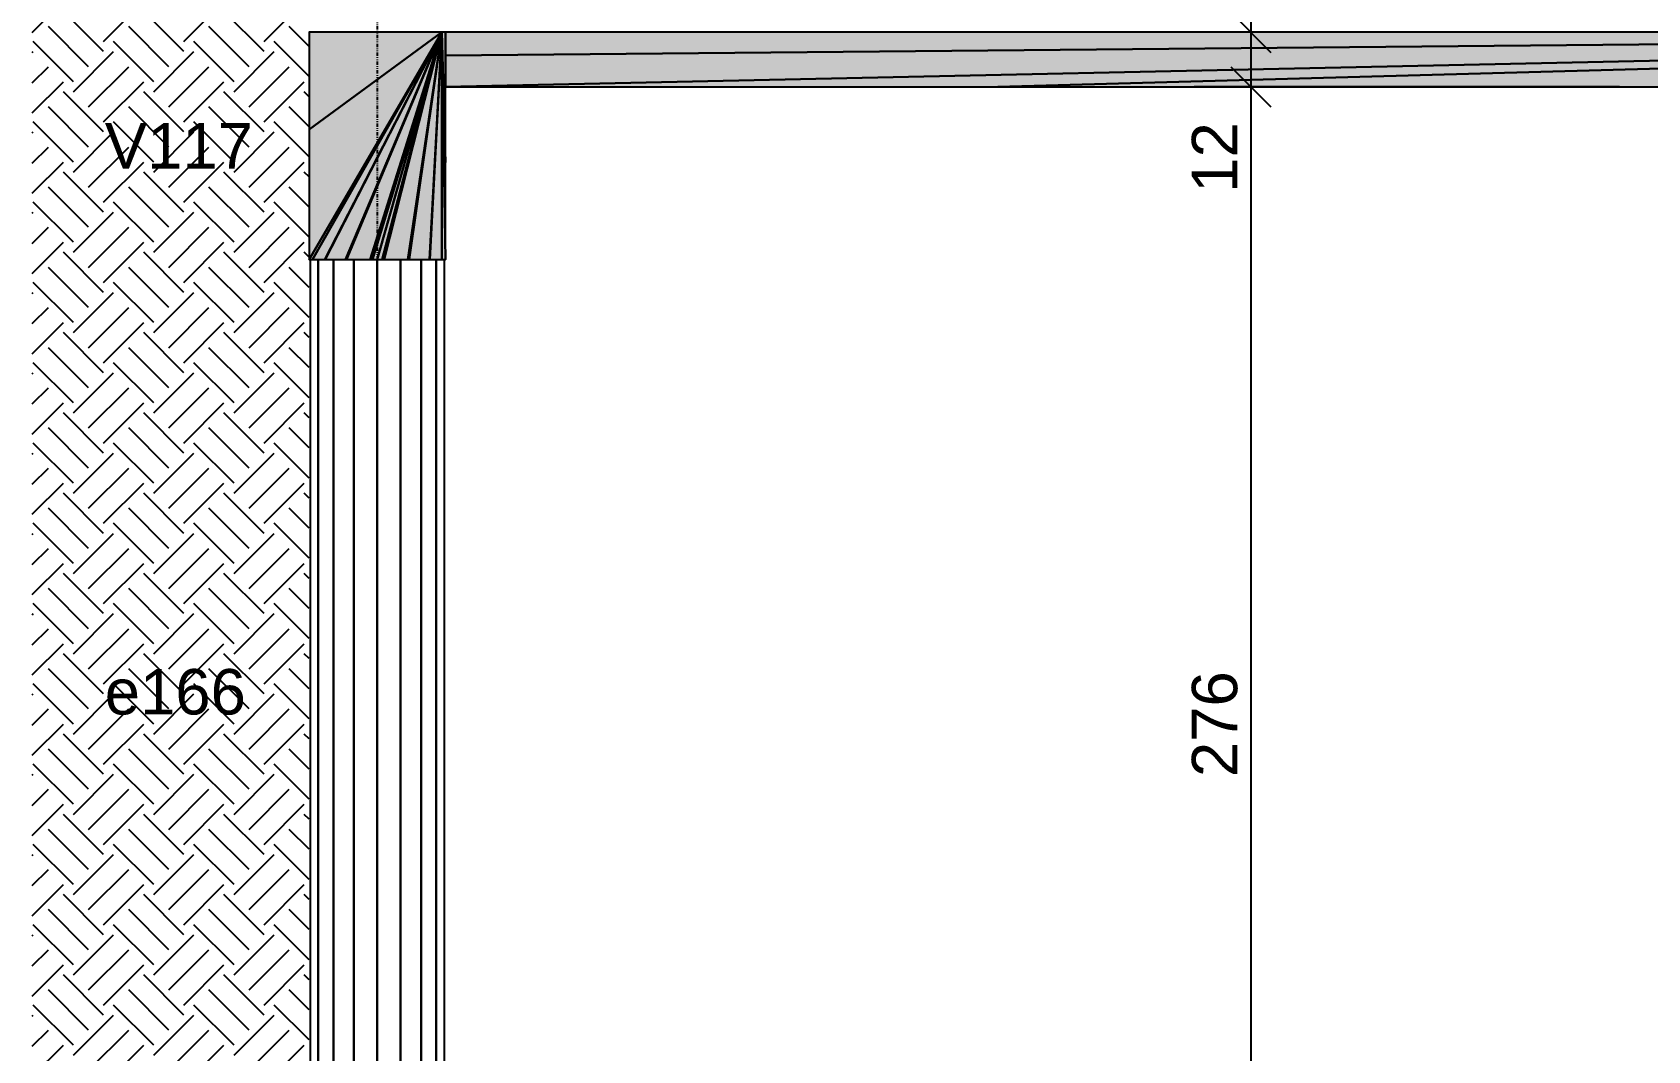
# Model space of a CAD drawing. Extents: x 37185 to 43130, y -8131 to -3926.
# Drawn here: x 40224.3 to 40461.5, y -4818.4 to -4668.9 of the extents above; entities that cross this region are included whole.
import ezdxf

# ---------------------------------------------------------------- set-up
doc = ezdxf.new("R2010")
doc.units = 0
doc.header["$MEASUREMENT"] = 0
doc.linetypes.add('ESTILO_TQS_0004', pattern=[1.12, 0.5, -0.2, 0.01, -0.2, 0.01, -0.2])
for name, color, linetype in [('47', 15, 'CONTINUOUS'), ('48', 4, 'CONTINUOUS'), ('52', 3, 'CONTINUOUS'), ('70', 160, 'CONTINUOUS'), ('74', 2, 'CONTINUOUS'), ('75', 9, 'CONTINUOUS'), ('96', 252, 'CONTINUOUS')]:
    doc.layers.add(name, color=color, linetype=linetype)
doc.styles.add('TQS_ARIAL', font='arial.ttf')

msp = doc.modelspace()

# ---------------------------------------------------------------- linework, layer by layer
at = {"layer": '47', "linetype": 'Continuous'}
for p, q in [((40224.34, -4668.92), (40228.91, -4664.35)), ((40234.81, -4670.24), (40240.7, -4664.35)), ((40246.59, -4670.24), (40252.48, -4664.35)), ((40258.38, -4670.24), (40264.27, -4664.35)), ((40234.81, -4671.71), (40228.91, -4665.82)), ((40246.59, -4671.71), (40240.7, -4665.82)), ((40258.38, -4671.71), (40252.48, -4665.82)), ((40232.6, -4673.92), (40226.7, -4668.03)), ((40244.38, -4673.92), (40238.49, -4668.03)), ((40256.17, -4673.92), (40250.27, -4668.03)), ((40264.98, -4670.95), (40262.06, -4668.03)), ((40230.39, -4676.13), (40224.49, -4670.24)), ((40242.17, -4676.13), (40236.28, -4670.24)), ((40253.96, -4676.13), (40248.06, -4670.24)), ((40264.98, -4675.37), (40259.85, -4670.24)), ((40224.34, -4671.86), (40224.49, -4671.71)), ((40230.39, -4677.6), (40236.28, -4671.71)), ((40242.17, -4677.6), (40248.06, -4671.71)), ((40253.96, -4677.6), (40259.85, -4671.71)), ((40224.34, -4676.28), (40226.7, -4673.92)), ((40224.34, -4680.7), (40228.91, -4676.13)), ((40232.6, -4679.81), (40238.49, -4673.92)), ((40234.81, -4682.02), (40240.7, -4676.13)), ((40244.38, -4679.81), (40250.27, -4673.92)), ((40246.59, -4682.02), (40252.48, -4676.13)), ((40256.17, -4679.81), (40262.06, -4673.92)), ((40258.38, -4682.02), (40264.27, -4676.13)), ((40234.81, -4683.5), (40228.91, -4677.6)), ((40246.59, -4683.5), (40240.7, -4677.6)), ((40258.38, -4683.5), (40252.48, -4677.6)), ((40264.98, -4678.32), (40264.27, -4677.6)), ((40232.6, -4685.71), (40226.7, -4679.81)), ((40244.38, -4685.71), (40238.49, -4679.81)), ((40256.17, -4685.71), (40250.27, -4679.81)), ((40264.98, -4682.74), (40262.06, -4679.81)), ((40230.39, -4687.92), (40224.49, -4682.02)), ((40242.17, -4687.92), (40236.28, -4682.02)), ((40253.96, -4687.92), (40248.06, -4682.02)), ((40264.98, -4687.16), (40259.85, -4682.02)), ((40224.34, -4683.65), (40224.49, -4683.5)), ((40230.39, -4689.39), (40236.28, -4683.5)), ((40242.17, -4689.39), (40248.06, -4683.5)), ((40253.96, -4689.39), (40259.85, -4683.5)), ((40224.34, -4688.07), (40226.7, -4685.71)), ((40224.34, -4692.49), (40228.91, -4687.92)), ((40232.6, -4691.6), (40238.49, -4685.71)), ((40234.81, -4693.81), (40240.7, -4687.92)), ((40244.38, -4691.6), (40250.27, -4685.71)), ((40246.59, -4693.81), (40252.48, -4687.92)), ((40256.17, -4691.6), (40262.06, -4685.71)), ((40258.38, -4693.81), (40264.27, -4687.92)), ((40234.81, -4695.28), (40228.91, -4689.39)), ((40246.59, -4695.28), (40240.7, -4689.39)), ((40258.38, -4695.28), (40252.48, -4689.39)), ((40264.98, -4690.1), (40264.27, -4689.39)), ((40232.6, -4697.49), (40226.7, -4691.6)), ((40244.38, -4697.49), (40238.49, -4691.6)), ((40256.17, -4697.49), (40250.27, -4691.6)), ((40264.98, -4694.52), (40262.06, -4691.6)), ((40230.39, -4699.7), (40224.49, -4693.81)), ((40242.17, -4699.7), (40236.28, -4693.81)), ((40253.96, -4699.7), (40248.06, -4693.81)), ((40264.98, -4698.94), (40259.85, -4693.81)), ((40224.34, -4695.43), (40224.49, -4695.28)), ((40224.34, -4699.85), (40226.7, -4697.49)), ((40230.39, -4701.17), (40236.28, -4695.28)), ((40232.6, -4703.38), (40238.49, -4697.49)), ((40242.17, -4701.17), (40248.06, -4695.28)), ((40244.38, -4703.38), (40250.27, -4697.49)), ((40253.96, -4701.17), (40259.85, -4695.28)), ((40256.17, -4703.38), (40262.06, -4697.49)), ((40224.34, -4704.27), (40228.91, -4699.7)), ((40234.81, -4705.59), (40240.7, -4699.7)), ((40246.59, -4705.59), (40252.48, -4699.7)), ((40258.38, -4705.59), (40264.27, -4699.7)), ((40234.81, -4707.07), (40228.91, -4701.17)), ((40246.59, -4707.07), (40240.7, -4701.17)), ((40258.38, -4707.07), (40252.48, -4701.17)), ((40264.98, -4701.89), (40264.27, -4701.17)), ((40232.6, -4709.28), (40226.7, -4703.38)), ((40244.38, -4709.28), (40238.49, -4703.38)), ((40256.17, -4709.28), (40250.27, -4703.38)), ((40264.98, -4706.31), (40262.06, -4703.38)), ((40230.39, -4711.49), (40224.49, -4705.59)), ((40242.17, -4711.49), (40236.28, -4705.59)), ((40253.96, -4711.49), (40248.06, -4705.59)), ((40264.98, -4710.73), (40259.85, -4705.59)), ((40224.34, -4707.22), (40224.49, -4707.07)), ((40224.34, -4711.64), (40226.7, -4709.28)), ((40230.39, -4712.96), (40236.28, -4707.07)), ((40232.6, -4715.17), (40238.49, -4709.28)), ((40242.17, -4712.96), (40248.06, -4707.07)), ((40244.38, -4715.17), (40250.27, -4709.28)), ((40253.96, -4712.96), (40259.85, -4707.07)), ((40256.17, -4715.17), (40262.06, -4709.28)), ((40224.34, -4716.06), (40228.91, -4711.49)), ((40234.81, -4717.38), (40240.7, -4711.49)), ((40246.59, -4717.38), (40252.48, -4711.49)), ((40258.38, -4717.38), (40264.27, -4711.49)), ((40234.81, -4718.85), (40228.91, -4712.96)), ((40246.59, -4718.85), (40240.7, -4712.96)), ((40258.38, -4718.85), (40252.48, -4712.96)), ((40264.98, -4713.67), (40264.27, -4712.96)), ((40232.6, -4721.06), (40226.7, -4715.17)), ((40244.38, -4721.06), (40238.49, -4715.17)), ((40256.17, -4721.06), (40250.27, -4715.17)), ((40264.98, -4718.09), (40262.06, -4715.17)), ((40224.34, -4719), (40224.49, -4718.85)), ((40230.39, -4723.27), (40224.49, -4717.38)), ((40230.39, -4724.74), (40236.28, -4718.85)), ((40242.17, -4723.27), (40236.28, -4717.38)), ((40242.17, -4724.74), (40248.06, -4718.85)), ((40253.96, -4723.27), (40248.06, -4717.38)), ((40253.96, -4724.74), (40259.85, -4718.85)), ((40264.98, -4722.51), (40259.85, -4717.38)), ((40224.34, -4723.42), (40226.7, -4721.06)), ((40232.6, -4726.95), (40238.49, -4721.06)), ((40244.38, -4726.95), (40250.27, -4721.06)), ((40256.17, -4726.95), (40262.06, -4721.06)), ((40224.34, -4727.84), (40228.91, -4723.27)), ((40234.81, -4729.16), (40240.7, -4723.27)), ((40246.59, -4729.16), (40252.48, -4723.27)), ((40258.38, -4729.16), (40264.27, -4723.27)), ((40234.81, -4730.64), (40228.91, -4724.74)), ((40246.59, -4730.64), (40240.7, -4724.74)), ((40258.38, -4730.64), (40252.48, -4724.74)), ((40264.98, -4725.46), (40264.27, -4724.74)), ((40232.6, -4732.85), (40226.7, -4726.95)), ((40244.38, -4732.85), (40238.49, -4726.95)), ((40256.17, -4732.85), (40250.27, -4726.95)), ((40264.98, -4729.88), (40262.06, -4726.95)), ((40224.34, -4730.79), (40224.49, -4730.64)), ((40230.39, -4735.06), (40224.49, -4729.16)), ((40230.39, -4736.53), (40236.28, -4730.64)), ((40242.17, -4735.06), (40236.28, -4729.16)), ((40242.17, -4736.53), (40248.06, -4730.64)), ((40253.96, -4735.06), (40248.06, -4729.16)), ((40253.96, -4736.53), (40259.85, -4730.64)), ((40264.98, -4734.3), (40259.85, -4729.16)), ((40224.34, -4735.21), (40226.7, -4732.85)), ((40232.6, -4738.74), (40238.49, -4732.85)), ((40244.38, -4738.74), (40250.27, -4732.85)), ((40256.17, -4738.74), (40262.06, -4732.85)), ((40224.34, -4739.63), (40228.91, -4735.06)), ((40234.81, -4740.95), (40240.7, -4735.06)), ((40246.59, -4740.95), (40252.48, -4735.06)), ((40258.38, -4740.95), (40264.27, -4735.06)), ((40234.81, -4742.42), (40228.91, -4736.53)), ((40246.59, -4742.42), (40240.7, -4736.53)), ((40258.38, -4742.42), (40252.48, -4736.53)), ((40264.98, -4737.24), (40264.27, -4736.53)), ((40232.6, -4744.63), (40226.7, -4738.74)), ((40244.38, -4744.63), (40238.49, -4738.74)), ((40256.17, -4744.63), (40250.27, -4738.74)), ((40264.98, -4741.66), (40262.06, -4738.74)), ((40224.34, -4742.57), (40224.49, -4742.42)), ((40230.39, -4746.84), (40224.49, -4740.95)), ((40230.39, -4748.31), (40236.28, -4742.42)), ((40242.17, -4746.84), (40236.28, -4740.95)), ((40242.17, -4748.31), (40248.06, -4742.42)), ((40253.96, -4746.84), (40248.06, -4740.95)), ((40253.96, -4748.31), (40259.85, -4742.42)), ((40264.98, -4746.08), (40259.85, -4740.95)), ((40224.34, -4746.99), (40226.7, -4744.63)), ((40232.6, -4750.52), (40238.49, -4744.63)), ((40244.38, -4750.52), (40250.27, -4744.63)), ((40256.17, -4750.52), (40262.06, -4744.63)), ((40224.34, -4751.41), (40228.91, -4746.84)), ((40234.81, -4752.73), (40240.7, -4746.84)), ((40246.59, -4752.73), (40252.48, -4746.84)), ((40258.38, -4752.73), (40264.27, -4746.84)), ((40234.81, -4754.21), (40228.91, -4748.31)), ((40246.59, -4754.21), (40240.7, -4748.31)), ((40258.38, -4754.21), (40252.48, -4748.31)), ((40264.98, -4749.03), (40264.27, -4748.31)), ((40232.6, -4756.42), (40226.7, -4750.52)), ((40244.38, -4756.42), (40238.49, -4750.52)), ((40256.17, -4756.42), (40250.27, -4750.52)), ((40264.98, -4753.45), (40262.06, -4750.52)), ((40224.34, -4754.36), (40224.49, -4754.21)), ((40230.39, -4758.63), (40224.49, -4752.73)), ((40230.39, -4760.1), (40236.28, -4754.21)), ((40242.17, -4758.63), (40236.28, -4752.73)), ((40242.17, -4760.1), (40248.06, -4754.21)), ((40253.96, -4758.63), (40248.06, -4752.73)), ((40253.96, -4760.1), (40259.85, -4754.21)), ((40264.98, -4757.87), (40259.85, -4752.73)), ((40224.34, -4758.78), (40226.7, -4756.42)), ((40232.6, -4762.31), (40238.49, -4756.42)), ((40244.38, -4762.31), (40250.27, -4756.42)), ((40256.17, -4762.31), (40262.06, -4756.42)), ((40224.34, -4763.2), (40228.91, -4758.63)), ((40234.81, -4764.52), (40240.7, -4758.63)), ((40246.59, -4764.52), (40252.48, -4758.63)), ((40258.38, -4764.52), (40264.27, -4758.63)), ((40234.81, -4765.99), (40228.91, -4760.1)), ((40246.59, -4765.99), (40240.7, -4760.1)), ((40258.38, -4765.99), (40252.48, -4760.1)), ((40264.98, -4760.81), (40264.27, -4760.1)), ((40232.6, -4768.2), (40226.7, -4762.31)), ((40244.38, -4768.2), (40238.49, -4762.31)), ((40256.17, -4768.2), (40250.27, -4762.31)), ((40264.98, -4765.23), (40262.06, -4762.31)), ((40224.34, -4766.14), (40224.49, -4765.99)), ((40230.39, -4770.41), (40224.49, -4764.52)), ((40230.39, -4771.88), (40236.28, -4765.99)), ((40242.17, -4770.41), (40236.28, -4764.52)), ((40242.17, -4771.88), (40248.06, -4765.99)), ((40253.96, -4770.41), (40248.06, -4764.52)), ((40253.96, -4771.88), (40259.85, -4765.99)), ((40264.98, -4769.65), (40259.85, -4764.52)), ((40224.34, -4770.56), (40226.7, -4768.2)), ((40232.6, -4774.09), (40238.49, -4768.2)), ((40244.38, -4774.09), (40250.27, -4768.2)), ((40256.17, -4774.09), (40262.06, -4768.2)), ((40224.34, -4774.98), (40228.91, -4770.41)), ((40234.81, -4776.3), (40240.7, -4770.41)), ((40246.59, -4776.3), (40252.48, -4770.41)), ((40258.38, -4776.3), (40264.27, -4770.41)), ((40234.81, -4777.78), (40228.91, -4771.88)), ((40246.59, -4777.78), (40240.7, -4771.88)), ((40258.38, -4777.78), (40252.48, -4771.88)), ((40264.98, -4772.6), (40264.27, -4771.88)), ((40232.6, -4779.99), (40226.7, -4774.09)), ((40244.38, -4779.99), (40238.49, -4774.09)), ((40256.17, -4779.99), (40250.27, -4774.09)), ((40264.98, -4777.02), (40262.06, -4774.09)), ((40224.34, -4777.93), (40224.49, -4777.78)), ((40230.39, -4782.2), (40224.49, -4776.3)), ((40230.39, -4783.67), (40236.28, -4777.78)), ((40242.17, -4782.2), (40236.28, -4776.3)), ((40242.17, -4783.67), (40248.06, -4777.78)), ((40253.96, -4782.2), (40248.06, -4776.3)), ((40253.96, -4783.67), (40259.85, -4777.78)), ((40264.98, -4781.44), (40259.85, -4776.3)), ((40224.34, -4782.35), (40226.7, -4779.99)), ((40232.6, -4785.88), (40238.49, -4779.99)), ((40244.38, -4785.88), (40250.27, -4779.99)), ((40256.17, -4785.88), (40262.06, -4779.99)), ((40224.34, -4786.77), (40228.91, -4782.2)), ((40234.81, -4788.09), (40240.7, -4782.2)), ((40246.59, -4788.09), (40252.48, -4782.2)), ((40258.38, -4788.09), (40264.27, -4782.2)), ((40234.81, -4789.56), (40228.91, -4783.67)), ((40246.59, -4789.56), (40240.7, -4783.67)), ((40258.38, -4789.56), (40252.48, -4783.67)), ((40264.98, -4784.38), (40264.27, -4783.67)), ((40232.6, -4791.77), (40226.7, -4785.88)), ((40244.38, -4791.77), (40238.49, -4785.88)), ((40256.17, -4791.77), (40250.27, -4785.88)), ((40264.98, -4788.8), (40262.06, -4785.88)), ((40224.34, -4789.71), (40224.49, -4789.56)), ((40230.39, -4793.98), (40224.49, -4788.09)), ((40230.39, -4795.45), (40236.28, -4789.56)), ((40242.17, -4793.98), (40236.28, -4788.09)), ((40242.17, -4795.45), (40248.06, -4789.56)), ((40253.96, -4793.98), (40248.06, -4788.09)), ((40253.96, -4795.45), (40259.85, -4789.56)), ((40264.98, -4793.22), (40259.85, -4788.09)), ((40224.34, -4794.13), (40226.7, -4791.77)), ((40232.6, -4797.66), (40238.49, -4791.77)), ((40244.38, -4797.66), (40250.27, -4791.77)), ((40256.17, -4797.66), (40262.06, -4791.77)), ((40224.34, -4798.55), (40228.91, -4793.98)), ((40234.81, -4799.87), (40240.7, -4793.98)), ((40246.59, -4799.87), (40252.48, -4793.98)), ((40258.38, -4799.87), (40264.27, -4793.98)), ((40234.81, -4801.35), (40228.91, -4795.45)), ((40246.59, -4801.35), (40240.7, -4795.45)), ((40258.38, -4801.35), (40252.48, -4795.45)), ((40264.98, -4796.17), (40264.27, -4795.45)), ((40232.6, -4803.56), (40226.7, -4797.66)), ((40244.38, -4803.56), (40238.49, -4797.66)), ((40256.17, -4803.56), (40250.27, -4797.66)), ((40264.98, -4800.59), (40262.06, -4797.66)), ((40224.34, -4801.5), (40224.49, -4801.35)), ((40230.39, -4805.77), (40224.49, -4799.87)), ((40230.39, -4807.24), (40236.28, -4801.35)), ((40242.17, -4805.77), (40236.28, -4799.87)), ((40242.17, -4807.24), (40248.06, -4801.35)), ((40253.96, -4805.77), (40248.06, -4799.87)), ((40253.96, -4807.24), (40259.85, -4801.35)), ((40264.98, -4805.01), (40259.85, -4799.87)), ((40224.34, -4805.92), (40226.7, -4803.56)), ((40232.6, -4809.45), (40238.49, -4803.56)), ((40244.38, -4809.45), (40250.27, -4803.56)), ((40256.17, -4809.45), (40262.06, -4803.56)), ((40224.34, -4810.34), (40228.91, -4805.77)), ((40234.81, -4811.66), (40240.7, -4805.77)), ((40246.59, -4811.66), (40252.48, -4805.77)), ((40258.38, -4811.66), (40264.27, -4805.77)), ((40234.81, -4813.13), (40228.91, -4807.24)), ((40246.59, -4813.13), (40240.7, -4807.24)), ((40258.38, -4813.13), (40252.48, -4807.24)), ((40264.98, -4807.95), (40264.27, -4807.24)), ((40232.6, -4815.34), (40226.7, -4809.45)), ((40244.38, -4815.34), (40238.49, -4809.45)), ((40256.17, -4815.34), (40250.27, -4809.45)), ((40264.98, -4812.37), (40262.06, -4809.45)), ((40224.34, -4813.28), (40224.49, -4813.13)), ((40230.39, -4817.55), (40224.49, -4811.66)), ((40230.39, -4819.02), (40236.28, -4813.13)), ((40242.17, -4817.55), (40236.28, -4811.66)), ((40242.17, -4819.02), (40248.06, -4813.13)), ((40253.96, -4817.55), (40248.06, -4811.66)), ((40253.96, -4819.02), (40259.85, -4813.13)), ((40264.98, -4816.79), (40259.85, -4811.66)), ((40224.34, -4817.7), (40226.7, -4815.34)), ((40232.6, -4821.23), (40238.49, -4815.34)), ((40244.38, -4821.23), (40250.27, -4815.34)), ((40256.17, -4821.23), (40262.06, -4815.34)), ((40224.34, -4822.12), (40228.91, -4817.55)), ((40234.81, -4823.44), (40240.7, -4817.55)), ((40246.59, -4823.44), (40252.48, -4817.55)), ((40258.38, -4823.44), (40264.27, -4817.55))]:
    msp.add_line(p, q, dxfattribs=at)
at = {"layer": '48', "linetype": 'Continuous'}
for p, q in [((40283.64, -4670.83), (40283.64, -4670.48)), ((40283.64, -4670.48), (40283.64, -4670.83)), ((40265.14, -4702.21), (40265.14, -4860.87)), ((40266.32, -4860.87), (40266.32, -4702.21)), ((40266.32, -4702.21), (40266.32, -4860.87)), ((40268.56, -4860.87), (40268.56, -4702.21)), ((40268.56, -4702.21), (40268.56, -4860.87)), ((40271.56, -4860.87), (40271.56, -4702.21)), ((40271.56, -4702.21), (40271.56, -4860.87)), ((40274.98, -4860.87), (40274.98, -4702.21)), ((40274.98, -4702.21), (40274.98, -4860.87)), ((40278.4, -4860.87), (40278.4, -4702.21)), ((40278.4, -4702.21), (40278.4, -4860.87)), ((40281.41, -4860.87), (40281.41, -4702.21)), ((40281.41, -4702.21), (40281.41, -4860.87)), ((40283.64, -4860.87), (40283.64, -4702.21)), ((40283.64, -4702.21), (40283.64, -4860.87)), ((40284.83, -4860.87), (40284.83, -4702.21))]:
    msp.add_line(p, q, dxfattribs=at)
at = {"layer": '52', "linetype": 'Continuous'}
for points in [[(40677.65, -4668.87), (40675.27, -4668.87), (40664.98, -4668.87), (40656.6, -4668.87), (40284.98, -4668.87), (40284.83, -4668.87), (40284.47, -4668.87), (40284.22, -4668.87), (40283.64, -4668.87), (40282.05, -4668.87), (40281.41, -4668.87), (40280.75, -4668.87), (40278.81, -4668.87), (40278.4, -4668.87), (40274.98, -4668.87), (40271.56, -4668.87), (40271.16, -4668.87), (40269.22, -4668.87), (40268.56, -4668.87), (40267.91, -4668.87), (40266.32, -4668.87), (40265.74, -4668.87), (40265.14, -4668.87), (40264.98, -4668.87)], [(40264.98, -4668.87), (40264.98, -4683.12), (40264.98, -4702.21)], [(40284.98, -4702.21), (40284.98, -4687.96), (40284.98, -4676.87)], [(40284.98, -4676.87), (40366.08, -4676.87), (40465.64, -4676.87), (40515.45, -4676.87), (40545.34, -4676.87), (40552.07, -4676.87), (40565.27, -4676.87), (40580.42, -4676.87), (40586.64, -4676.87), (40590.62, -4676.87), (40596.12, -4676.87), (40601.62, -4676.87), (40607.12, -4676.87), (40612.61, -4676.87), (40618.11, -4676.87), (40623.61, -4676.87), (40629.11, -4676.87), (40634.61, -4676.87), (40640.1, -4676.87), (40645.6, -4676.87), (40651.1, -4676.87), (40656.6, -4676.87), (40662.09, -4676.87), (40664.98, -4676.87)], [(40264.98, -4702.21), (40265.14, -4702.21), (40265.34, -4702.21), (40265.49, -4702.21), (40265.74, -4702.21), (40266.32, -4702.21), (40266.71, -4702.21), (40267.27, -4702.21), (40267.32, -4702.21), (40267.91, -4702.21), (40268.56, -4702.21), (40269.08, -4702.21), (40269.22, -4702.21), (40270.3, -4702.21), (40270.48, -4702.21), (40271.16, -4702.21), (40271.56, -4702.21), (40272.16, -4702.21), (40273.96, -4702.21), (40274.27, -4702.21), (40274.98, -4702.21), (40275.58, -4702.21), (40275.7, -4702.21), (40276.01, -4702.21), (40278.4, -4702.21), (40278.81, -4702.21), (40278.93, -4702.21), (40279.49, -4702.21), (40279.67, -4702.21), (40280.75, -4702.21), (40281.41, -4702.21), (40281.8, -4702.21), (40282.05, -4702.21), (40282.65, -4702.21), (40282.7, -4702.21), (40283.64, -4702.21), (40283.85, -4702.21), (40284.22, -4702.21), (40284.47, -4702.21), (40284.83, -4702.21), (40284.98, -4702.21)]]:
    msp.add_lwpolyline(points, dxfattribs=at)
at = {"layer": '70', "linetype": 'ESTILO_TQS_0004'}
msp.add_line((40274.99, -4323.44), (40274.99, -5192.87), dxfattribs=at)
at = {"layer": '75', "linetype": 'Continuous'}
for p, q in [((40403.22, -4500.54), (40403.22, -4677.21)), ((40403.22, -4660.54), (40403.22, -4685.21)), ((40400.28, -4665.93), (40406.17, -4671.82)), ((40400.28, -4665.93), (40406.17, -4671.82)), ((40419.12, -4668.87), (40394.89, -4668.87)), ((40419.12, -4668.87), (40394.89, -4668.87)), ((40403.22, -4668.54), (40403.22, -4869.2)), ((40427.45, -4668.87), (40427.45, -4668.87)), ((40427.45, -4668.87), (40427.45, -4668.87)), ((40400.28, -4673.93), (40406.17, -4679.82)), ((40400.28, -4673.93), (40406.17, -4679.82)), ((40457.31, -4676.87), (40394.89, -4676.87)), ((40457.31, -4676.87), (40394.89, -4676.87))]:
    msp.add_line(p, q, dxfattribs=at)
at = {"layer": '96', "linetype": 'Continuous'}
for points in [[(40284.47, -4668.87), (40264.98, -4668.87), (40264.98, -4683.12), (40284.47, -4668.87)], [(40284.47, -4668.87), (40264.98, -4683.12), (40264.98, -4702.21), (40284.47, -4668.87)], [(40284.47, -4668.87), (40264.98, -4702.21), (40265.49, -4702.21), (40284.47, -4668.87)], [(40284.47, -4668.87), (40265.49, -4702.21), (40267.27, -4702.21), (40284.47, -4668.87)], [(40284.47, -4668.87), (40267.27, -4702.21), (40267.32, -4702.21), (40284.47, -4668.87)], [(40284.47, -4668.87), (40267.32, -4702.21), (40270.3, -4702.21), (40284.47, -4668.87)], [(40284.47, -4668.87), (40270.3, -4702.21), (40270.48, -4702.21), (40284.47, -4668.87)], [(40284.47, -4668.87), (40270.48, -4702.21), (40273.96, -4702.21), (40284.47, -4668.87)], [(40284.47, -4668.87), (40273.96, -4702.21), (40274.27, -4702.21), (40284.47, -4668.87)], [(40284.47, -4668.87), (40274.27, -4702.21), (40274.98, -4702.21), (40284.47, -4668.87)], [(40284.47, -4668.87), (40274.98, -4702.21), (40275.7, -4702.21), (40284.47, -4668.87)], [(40284.47, -4668.87), (40275.7, -4702.21), (40276.01, -4702.21), (40284.47, -4668.87)], [(40284.47, -4668.87), (40276.01, -4702.21), (40279.49, -4702.21), (40284.47, -4668.87)], [(40284.47, -4668.87), (40279.49, -4702.21), (40279.67, -4702.21), (40284.47, -4668.87)], [(40284.47, -4668.87), (40279.67, -4702.21), (40282.65, -4702.21), (40284.47, -4668.87)], [(40284.47, -4668.87), (40282.65, -4702.21), (40282.7, -4702.21), (40284.47, -4668.87)], [(40284.47, -4668.87), (40282.7, -4702.21), (40284.47, -4702.21), (40284.47, -4668.87)], [(40284.47, -4668.87), (40284.47, -4702.21), (40284.98, -4702.21), (40284.47, -4668.87)], [(40284.47, -4668.87), (40284.98, -4702.21), (40284.98, -4687.96), (40284.47, -4668.87)], [(40284.47, -4668.87), (40284.98, -4687.96), (40284.98, -4668.87), (40284.47, -4668.87)], [(40656.6, -4668.87), (40284.98, -4668.87), (40284.98, -4672.29), (40656.6, -4668.87)], [(40656.6, -4668.87), (40284.98, -4672.29), (40284.98, -4676.87), (40656.6, -4668.87)], [(40656.6, -4668.87), (40284.98, -4676.87), (40366.08, -4676.87), (40656.6, -4668.87)], [(40656.6, -4668.87), (40366.08, -4676.87), (40465.64, -4676.87), (40656.6, -4668.87)]]:
    msp.add_lwpolyline(points, dxfattribs=at)
for points in [[(41562.65, -4668.87), (40455.98, -4452.21), (41560.34, -4680.87)], [(41560.34, -4680.87), (40455.98, -4452.21), (40455.98, -4464.43)], [(40284.47, -4668.87), (40264.98, -4668.87), (40264.98, -4683.12)], [(40284.47, -4668.87), (40264.98, -4683.12), (40284.47, -4668.87)], [(40284.47, -4668.87), (40264.98, -4683.12), (40264.98, -4702.21)], [(40284.47, -4668.87), (40264.98, -4702.21), (40284.47, -4668.87)], [(40284.47, -4668.87), (40264.98, -4702.21), (40265.49, -4702.21)], [(40284.47, -4668.87), (40265.49, -4702.21), (40284.47, -4668.87)], [(40284.47, -4668.87), (40265.49, -4702.21), (40267.27, -4702.21)], [(40284.47, -4668.87), (40267.27, -4702.21), (40284.47, -4668.87)], [(40284.47, -4668.87), (40267.27, -4702.21), (40267.32, -4702.21)], [(40284.47, -4668.87), (40267.32, -4702.21), (40284.47, -4668.87)], [(40284.47, -4668.87), (40267.32, -4702.21), (40270.3, -4702.21)], [(40284.47, -4668.87), (40270.3, -4702.21), (40284.47, -4668.87)], [(40284.47, -4668.87), (40270.3, -4702.21), (40270.48, -4702.21)], [(40284.47, -4668.87), (40270.48, -4702.21), (40284.47, -4668.87)], [(40284.47, -4668.87), (40270.48, -4702.21), (40273.96, -4702.21)], [(40284.47, -4668.87), (40273.96, -4702.21), (40284.47, -4668.87)], [(40284.47, -4668.87), (40273.96, -4702.21), (40274.27, -4702.21)], [(40284.47, -4668.87), (40274.27, -4702.21), (40284.47, -4668.87)], [(40284.47, -4668.87), (40274.27, -4702.21), (40274.98, -4702.21)], [(40284.47, -4668.87), (40274.98, -4702.21), (40284.47, -4668.87)], [(40284.47, -4668.87), (40274.98, -4702.21), (40275.7, -4702.21)], [(40284.47, -4668.87), (40275.7, -4702.21), (40284.47, -4668.87)], [(40284.47, -4668.87), (40275.7, -4702.21), (40276.01, -4702.21)], [(40284.47, -4668.87), (40276.01, -4702.21), (40284.47, -4668.87)], [(40284.47, -4668.87), (40276.01, -4702.21), (40279.49, -4702.21)], [(40284.47, -4668.87), (40279.49, -4702.21), (40284.47, -4668.87)], [(40284.47, -4668.87), (40279.49, -4702.21), (40279.67, -4702.21)], [(40284.47, -4668.87), (40279.67, -4702.21), (40284.47, -4668.87)], [(40284.47, -4668.87), (40279.67, -4702.21), (40282.65, -4702.21)], [(40284.47, -4668.87), (40282.65, -4702.21), (40284.47, -4668.87)], [(40284.47, -4668.87), (40282.65, -4702.21), (40282.7, -4702.21)], [(40284.47, -4668.87), (40282.7, -4702.21), (40284.47, -4668.87)], [(40284.47, -4668.87), (40282.7, -4702.21), (40284.47, -4702.21)], [(40284.47, -4668.87), (40284.47, -4702.21), (40284.47, -4668.87)], [(40284.47, -4668.87), (40284.47, -4702.21), (40284.98, -4702.21)], [(40284.47, -4668.87), (40284.98, -4702.21), (40284.47, -4668.87)], [(40284.47, -4668.87), (40284.98, -4702.21), (40284.98, -4687.96)], [(40284.47, -4668.87), (40284.98, -4687.96), (40284.47, -4668.87)], [(40284.47, -4668.87), (40284.98, -4687.96), (40284.98, -4668.87)], [(40284.47, -4668.87), (40284.98, -4668.87), (40284.47, -4668.87)], [(40656.6, -4668.87), (40284.98, -4668.87), (40284.98, -4672.29)], [(40656.6, -4668.87), (40284.98, -4672.29), (40656.6, -4668.87)], [(40656.6, -4668.87), (40284.98, -4672.29), (40284.98, -4676.87)], [(40656.6, -4668.87), (40284.98, -4676.87), (40656.6, -4668.87)], [(40656.6, -4668.87), (40284.98, -4676.87), (40366.08, -4676.87)], [(40656.6, -4668.87), (40366.08, -4676.87), (40656.6, -4668.87)], [(40656.6, -4668.87), (40366.08, -4676.87), (40465.64, -4676.87)]]:
    msp.add_solid(points, dxfattribs=at)

# ---------------------------------------------------------------- texts
at = {"layer": '74', "linetype": 'Continuous', "style": 'TQS_ARIAL'}
for s, p in [('V117', (40234.98, -4688.87)), ('e166', (40234.98, -4769.01))]:
    msp.add_text(s, height=6.667, dxfattribs=at).set_placement(p)
at = {"layer": '75', "linetype": 'Continuous', "style": 'TQS_ARIAL'}
for s, p in [('12', (40401.22, -4692.43)), ('276', (40401.22, -4778.2))]:
    msp.add_text(s, height=6.667, rotation=90, dxfattribs=at).set_placement(p)

doc.saveas('drawing.dxf')
